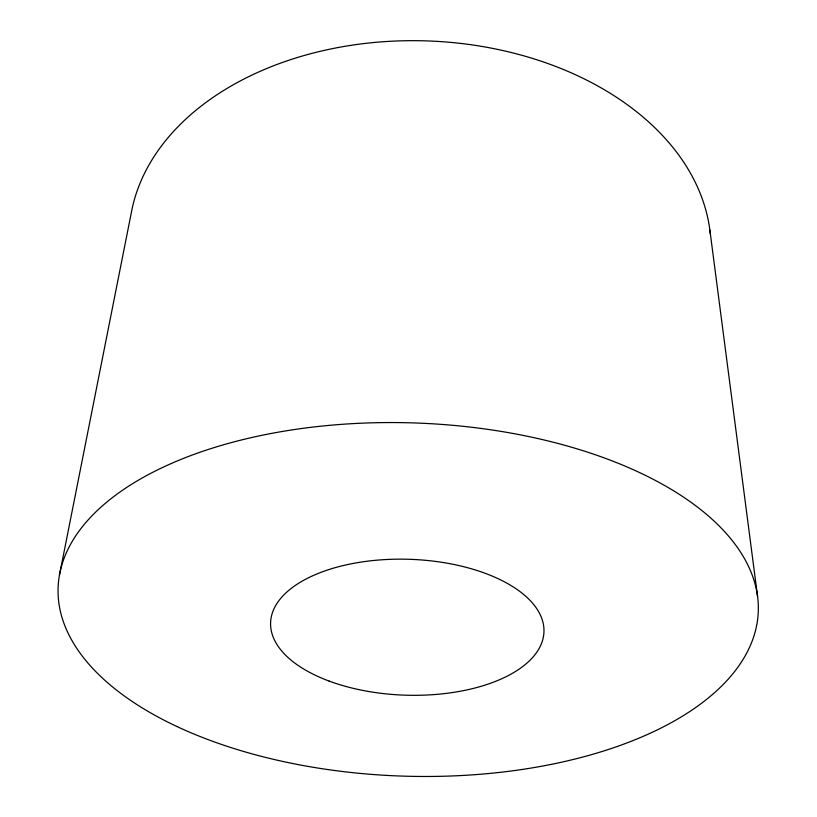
<?xml version="1.0" encoding="UTF-8"?>
<svg xmlns="http://www.w3.org/2000/svg" width="817" height="817" viewBox="0 0 817 817"><rect width="100%" height="100%" fill="white"/><g stroke="black" fill="none" stroke-linecap="round" stroke-linejoin="round"><path stroke-width="1.23" d="M59.427 575.219L131.251 213.043A291.148 202.739 1.9 0 1 427.924 40.942A291.148 202.739 1.9 0 1 710.32 233.928M709.871 230.067L757.573 596.481M176.942 726.517A350.289 176.676 1.9 0 0 751.507 642.744A350.289 176.676 1.9 0 0 296.122 429.293A350.289 176.676 1.9 0 0 176.942 726.517M329.149 681.082A136.766 67.974 1.9 0 0 543.489 636.382A136.766 67.974 1.9 0 0 349.176 564.23A136.766 67.974 1.9 0 0 329.149 681.082"/></g></svg>
